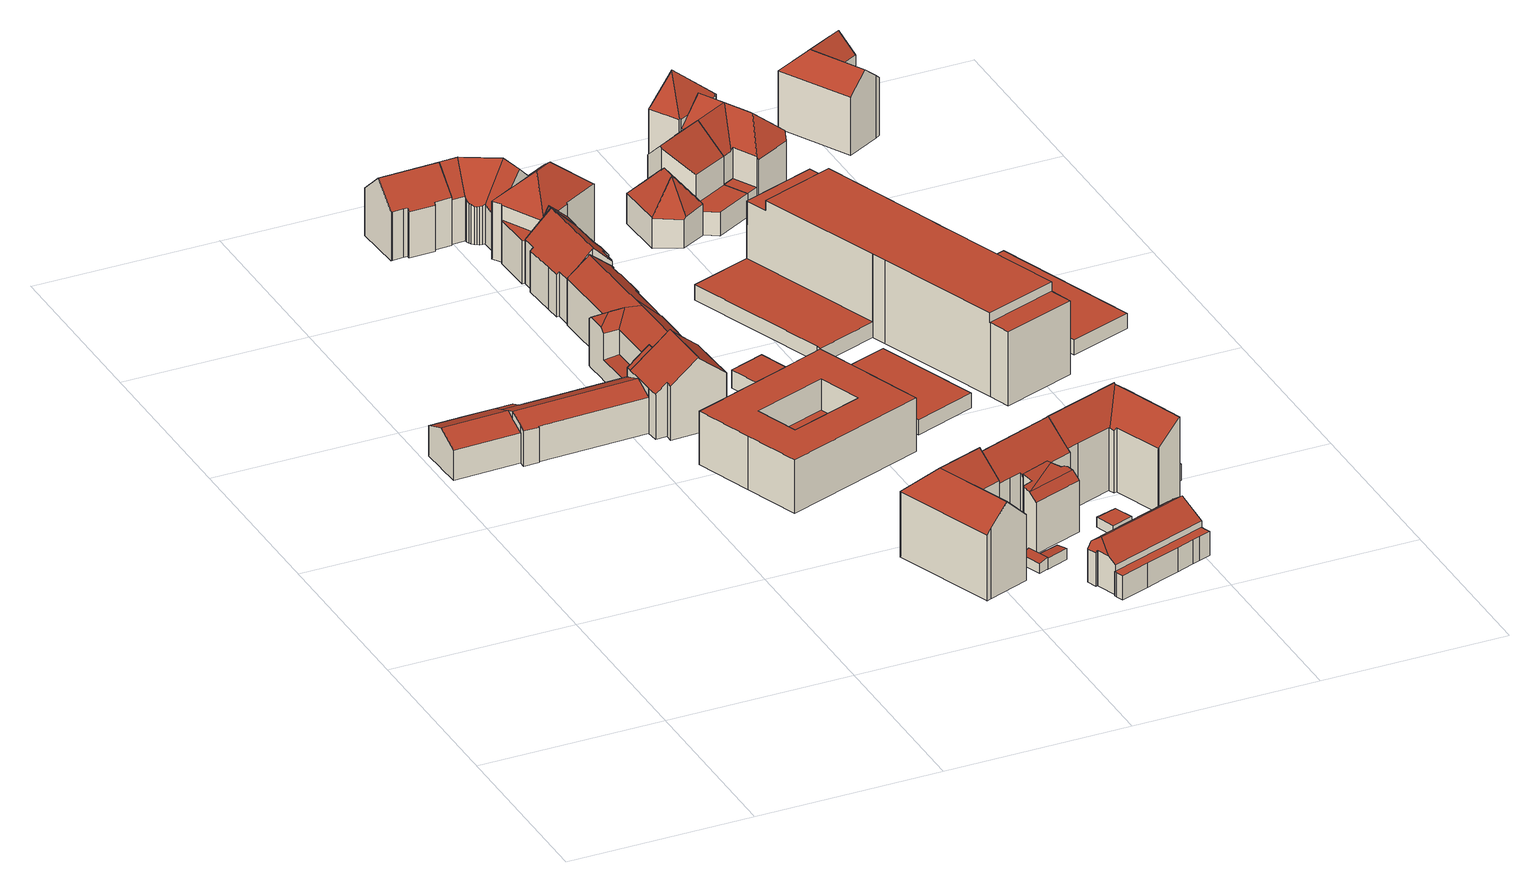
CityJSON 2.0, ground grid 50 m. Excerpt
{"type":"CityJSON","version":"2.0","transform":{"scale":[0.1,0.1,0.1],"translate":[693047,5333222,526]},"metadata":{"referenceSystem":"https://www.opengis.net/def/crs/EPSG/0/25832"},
"CityObjects":{
"building1":{"type":"Building","attributes":{"name":"Berufsfachschule und Fachakademie","Gemeindeschluessel":"09162000","HoeheDach":"549.950","HoeheGrund":"529.010","Methode":"2000","NiedrigsteTraufeDesGebaeudes":"533.359","Geometrietyp2DReferenz":"3000","function":"31001_9998","roofType":"3100","measuredHeight":20.94,"storeysAboveGround":4},"geometry":[{"type":"MultiSurface","lod":"2","boundaries":[[[0,1,2,3,4,5,6,7,8]],[[5,4,9,10,11,12,13,5,6]],[[14,15,16,17]],[[12,11,18,19,20,21,13]],[[11,10,22,23]],[[24,25,26,27]],[[28,29,30,31]],[[32,33,34,35]],[[36,37,38,39,40,41,42,26,25,43,44,45,46,47,48]],[[42,49,50,51,52,27,26]],[[53,23,22,54,55]],[[56,57,58,59]],[[53,60,61,62,63,64,65,40,39,38,37,36,66,23]],[[67,68,69,70,71,72,73,74]],[[17,16,75,76]],[[77,75,78,21,79]],[[19,18,48,47,46,80,58,57,81]],[[46,45,82,83,84,80]],[[85,50,49,86]],[[87,44,43,88]],[[30,74,73,72,89,90,91,31]],[[92,93,94]],[[95,20,96,97]],[[34,98,99,29,28,35]],[[88,43,25,24]],[[33,100,101,102,103,99,98,34]],[[21,78,5,13]],[[104,100,33,32]],[[92,105,19,81,106,107,93]],[[108,109,70,69]],[[51,50,85,110]],[[23,66,36,48,18,11]],[[111,102,101,8,7,6,112,113]],[[55,54,114,115]],[[116,8,101,100,104]],[[5,78,75,16,15,112,6]],[[59,58,80,84]],[[113,112,15,14,117,118,119]],[[49,42,41,86]],[[79,95,97,77]],[[29,99,103,120]],[[121,115,114,122,3,2,123]],[[106,124,125,107]],[[123,2,1,126]],[[79,21,20,95]],[[29,120,67,74,30]],[[127,110,85,86,41,40,65]],[[114,54,22,10,9,122]],[[106,81,57,56,128,124]],[[82,45,44,87]],[[20,19,105,92,94,96]],[[75,77,97,96,94,93,107,125,129,130,131,76]],[[132,0,8,116]],[[118,133,134,109,108,119]],[[71,70,109,134,135,136,89,72]],[[110,127,65,64,63,62,61,60,53,55,115,121,123,126,132,116,104,32,35,28,31,91,90,89,136,135,134,133,118,117,14,17,76,131,130,129,125,124,128,56,59,84,83,82,87,88,24,27,52,51]],[[102,111,113,119,108,69,68,67,103]],[[9,4,3,122]],[[69,70,69,68]],[[120,103,67]],[[126,1,0,132]]],"semantics":{"surfaces":[{"type":"RoofSurface"},{"type":"WallSurface"},{"type":"GroundSurface"}],"values":[0,1,1,0,1,1,1,1,0,1,1,1,1,0,1,1,0,1,0,1,1,0,1,1,1,0,1,1,0,0,1,0,1,1,1,0,1,1,1,0,1,1,1,1,1,0,1,0,1,1,0,1,1,1,1,2,0,1,1,1,1]}}]},
"building2":{"type":"Building","attributes":{"Gemeindeschluessel":"09162000","HoeheDach":"553.971","HoeheGrund":"529.270","Methode":"2000","NiedrigsteTraufeDesGebaeudes":"547.501","Geometrietyp2DReferenz":"3000","function":"31001_9998","roofType":"3100","measuredHeight":24.7,"storeysAboveGround":5},"geometry":[{"type":"MultiSurface","lod":"2","boundaries":[[[137,138,139,140]],[[141,142,143,144]],[[141,144,140,145,146,147]],[[148,138,137,149,150]],[[142,151,152,143]],[[153,147,146,154]],[[152,151,153,154,155,139,138,148]],[[140,139,155,145]],[[154,146,145,155]],[[143,152,148,150]],[[144,143,150,149]],[[153,151,142,141,147]],[[144,149,137,140]]],"semantics":{"surfaces":[{"type":"WallSurface"},{"type":"RoofSurface"},{"type":"GroundSurface"}],"values":[0,1,1,0,0,0,2,0,0,0,1,0,1]}}]},
"building3":{"type":"Building","attributes":{"Gemeindeschluessel":"09162000","HoeheDach":"548.450","HoeheGrund":"528.850","Methode":"2000","NiedrigsteTraufeDesGebaeudes":"533.080","Geometrietyp2DReferenz":"3000","function":"31001_1000","roofType":"3100","measuredHeight":19.6,"storeysAboveGround":4},"geometry":[{"type":"MultiSurface","lod":"2","boundaries":[[[156,157,158,159]],[[160,161,162,163]],[[164,165,166,167]],[[168,169,170,171]],[[172,173,174,175,166,165,162,161]],[[176,177,178,172,161,160]],[[179,171,170,180,175]],[[181,182,183,184,185,186,187,156,159,177,176,160,163,164,167,168,171,179,188]],[[189,182,181,188,174,173]],[[163,162,165,164]],[[182,189,190,183]],[[191,180,170,169]],[[179,175,174,188]],[[192,193,194,187,186,185]],[[158,157,194,193,192,195,190,189,173,172,178]],[[195,184,183,190]],[[159,158,178,177]],[[167,166,191,169,168]],[[191,166,175,180]],[[187,194,157,156]],[[184,195,192,185]]],"semantics":{"surfaces":[{"type":"WallSurface"},{"type":"RoofSurface"},{"type":"GroundSurface"}],"values":[0,0,0,0,1,0,0,2,0,0,0,1,0,0,1,0,0,0,0,0,0]}}]},
"building4":{"type":"Building","attributes":{"Gemeindeschluessel":"09162000","HoeheDach":"543.220","HoeheGrund":"528.323","Methode":"2000","NiedrigsteTraufeDesGebaeudes":"533.280","Geometrietyp2DReferenz":"3000","function":"31001_2000","roofType":"1000","measuredHeight":14.9,"storeysAboveGround":4},"geometry":[{"type":"MultiSurface","lod":"2","boundaries":[[[196,197,198,199]],[[200,201,202,203,204,205,206]],[[207,208,209,210]],[[211,212,213,198,197,214,215,216,203,202,209,208],[217,218,219,220]],[[221,222,223,207,210,201,200,206,224,225,226,227,196,199]],[[223,211,208,207]],[[224,228,229,225]],[[227,214,197,196]],[[204,230,231,229,228,205]],[[206,205,228,224]],[[214,227,226,225,229,231,215]],[[232,220,219,233]],[[233,219,218,234]],[[235,217,220,232]],[[234,218,217,235]],[[203,216,215,231,230,204]],[[222,221,199,198,213,212]],[[210,209,202,201]],[[233,234,235,232]],[[222,212,211,223]]],"semantics":{"surfaces":[{"type":"WallSurface"},{"type":"RoofSurface"},{"type":"GroundSurface"}],"values":[0,0,0,1,2,0,0,0,1,0,0,0,0,0,0,0,0,0,1,0]}}]},
"building5":{"type":"Building","attributes":{"Gemeindeschluessel":"09162000","HoeheDach":"532.641","HoeheGrund":"529.432","Methode":"1000","NiedrigsteTraufeDesGebaeudes":"532.057","Geometrietyp2DReferenz":"3000","function":"31001_2000","roofType":"2100","measuredHeight":3.21},"geometry":[{"type":"MultiSurface","lod":"2","boundaries":[[[236,237,238,239]],[[239,238,240,241]],[[241,240,242,243]],[[237,242,240,238]],[[241,243,236,239]],[[242,237,236,243]]],"semantics":{"surfaces":[{"type":"WallSurface"},{"type":"RoofSurface"},{"type":"GroundSurface"}],"values":[0,0,0,1,2,0]}}]},
"building6":{"type":"Building","attributes":{"Gemeindeschluessel":"09162000","HoeheDach":"548.419","HoeheGrund":"529.220","Methode":"2000","NiedrigsteTraufeDesGebaeudes":"539.854","Geometrietyp2DReferenz":"3000","function":"31001_1000","roofType":"3100","measuredHeight":19.2,"storeysAboveGround":4},"geometry":[{"type":"MultiSurface","lod":"2","boundaries":[[[244,245,246,247,248,249,250,251]],[[252,253,254,255]],[[256,257,258,259,260,261]],[[262,263,264,265,266,267]],[[268,269,270,271]],[[272,273,258,257]],[[274,275,276,277,278,279]],[[255,254,280,281]],[[282,283,253,252]],[[271,270,283,282]],[[281,280,284,285]],[[259,258,273,286,278,277,276,263,262,267,246,245]],[[264,263,276,275]],[[279,278,286,287]],[[247,246,267,266]],[[284,288,251,250,289,285]],[[261,260,269,268]],[[274,279,287,272,257,256,261,268,271,282,252,255,281,285,289,250,249,248,247,266,265,264,275]],[[254,253,283,270,269,260,259,245,244,251,288,284,280]],[[287,286,273,272]]],"semantics":{"surfaces":[{"type":"WallSurface"},{"type":"RoofSurface"},{"type":"GroundSurface"}],"values":[0,0,0,0,0,0,0,0,0,0,0,1,0,0,0,0,0,2,1,0]}}]},
"building7":{"type":"Building","attributes":{"Gemeindeschluessel":"09162000","HoeheDach":"532.405","HoeheGrund":"529.295","Methode":"1000","NiedrigsteTraufeDesGebaeudes":"531.941","Geometrietyp2DReferenz":"3000","function":"31001_2000","roofType":"1000","measuredHeight":3.11},"geometry":[{"type":"MultiSurface","lod":"2","boundaries":[[[290,291,292,293]],[[294,295,296,297]],[[293,292,294,297]],[[295,294,292,291]],[[290,296,295,291]],[[293,297,296,290]]],"semantics":{"surfaces":[{"type":"GroundSurface"},{"type":"RoofSurface"},{"type":"WallSurface"}],"values":[0,1,2,2,2,2]}}]},
"building8":{"type":"Building","attributes":{"Gemeindeschluessel":"09162000","HoeheDach":"548.650","HoeheGrund":"529.190","Methode":"1000","NiedrigsteTraufeDesGebaeudes":"539.040","Geometrietyp2DReferenz":"3000","function":"31001_1000","roofType":"3100","measuredHeight":19.46,"storeysAboveGround":4},"geometry":[{"type":"MultiSurface","lod":"2","boundaries":[[[298,299,300,301]],[[301,300,302,303]],[[304,305,306,307]],[[308,309,310,311]],[[307,306,312,313]],[[314,315,316,317,318,302,300,319,304,307,320,321]],[[322,323,324,311,310,325,326,327]],[[320,307,313,328]],[[329,314,321,330]],[[328,313,312,331,332,333]],[[330,321,320,334]],[[335,336,309,308]],[[337,305,336,335]],[[338,316,315,339]],[[340,317,316,338]],[[322,327,299,298]],[[327,326,325,304,319,300,299]],[[339,315,314,329]],[[334,320,328,333]],[[303,302,318,341]],[[311,324,323,322,298,301,303,341,340,338,339,329,330,334,333,332,331,342,337,335,308]],[[341,318,317,340]],[[331,312,306,342]],[[325,310,309,336,305,304]],[[342,306,305,337]]],"semantics":{"surfaces":[{"type":"WallSurface"},{"type":"RoofSurface"},{"type":"GroundSurface"}],"values":[0,0,1,0,1,1,0,1,0,0,0,0,0,0,0,0,1,0,0,0,2,0,0,1,0]}}]},
"building9":{"type":"Building","attributes":{"Gemeindeschluessel":"09162000","HoeheDach":"552.870","HoeheGrund":"529.220","Methode":"2000","NiedrigsteTraufeDesGebaeudes":"545.966","Geometrietyp2DReferenz":"3000","function":"31001_1000","roofType":"3100","measuredHeight":23.65,"storeysAboveGround":5},"geometry":[{"type":"MultiSurface","lod":"2","boundaries":[[[343,344,345,346,347,348]],[[349,350,351,352,353,354]],[[355,356,357,358,359,360,361,362]],[[351,350,363,364]],[[348,347,365,366]],[[354,353,367,368,369,370]],[[360,359,370,369,371,372,373,361]],[[373,372,371,374,375,376]],[[374,371,369,368]],[[364,363,345,344]],[[358,365,347,346,345,363,350,349,354,370,359]],[[364,344,343,348,366,357,356,355,362,376,375,374,368,367,353,352,351]],[[362,361,373,376]],[[366,365,358,357]]],"semantics":{"surfaces":[{"type":"WallSurface"},{"type":"RoofSurface"},{"type":"GroundSurface"}],"values":[0,0,0,0,0,0,1,0,0,0,1,2,0,0]}}]},
"building10":{"type":"Building","attributes":{"Gemeindeschluessel":"09162000","HoeheDach":"546.997","HoeheGrund":"529.250","Methode":"2000","NiedrigsteTraufeDesGebaeudes":"543.588","Geometrietyp2DReferenz":"3000","function":"31001_1000","roofType":"2100","measuredHeight":17.75,"storeysAboveGround":4},"geometry":[{"type":"MultiSurface","lod":"2","boundaries":[[[377,378,379,380]],[[381,382,383,384,385,386,387]],[[380,379,388,389]],[[382,378,377,390,364,383]],[[391,387,386,392]],[[393,394,395,396]],[[397,385,384,344]],[[398,399,400,393,396,381,387,391]],[[400,399,398,391,392,397,344,364,390,377,380,389,401,402]],[[395,394,402,401,389,388]],[[402,394,393,400]],[[392,386,385,397]],[[396,395,388,379,378,382,381]],[[344,384,383,364]]],"semantics":{"surfaces":[{"type":"WallSurface"},{"type":"RoofSurface"},{"type":"GroundSurface"}],"values":[0,1,0,0,0,1,0,0,2,0,0,0,1,0]}}]},
"building11":{"type":"Building","attributes":{"Gemeindeschluessel":"09162000","HoeheDach":"552.450","HoeheGrund":"529.260","Methode":"2000","NiedrigsteTraufeDesGebaeudes":"541.249","Geometrietyp2DReferenz":"3000","function":"31001_1000","roofType":"3200","measuredHeight":23.19,"storeysAboveGround":5},"geometry":[{"type":"MultiSurface","lod":"2","boundaries":[[[403,404,405]],[[406,407,408,409,410,411,412,413,414,415,416,417,418,419,420,421,422,423,424,425,426,427,428]],[[424,429,430,425]],[[431,432,433,421,420,419]],[[434,435,405,436,437]],[[438,403,405,435,439]],[[421,433,440,422]],[[441,434,437,442,443]],[[425,430,444,426]],[[418,445,431,419]],[[445,442,437,446,432,431]],[[447,448,449,444,430,450]],[[417,443,442,445,418]],[[413,412,411,410,409,438,439,451,434,441,452,453,414]],[[422,440,454,423]],[[446,450,430,429,454,440,433,432]],[[426,444,449,427]],[[404,403,438,409,408,407,455]],[[407,406,428,448,447,455]],[[416,456,443,417]],[[427,449,448,428]],[[423,454,429,424]],[[414,453,457,415]],[[436,405,404,455,447,450,446,437]],[[453,452,441,443,456,457]],[[451,439,435,434]],[[415,457,456,416]]],"semantics":{"surfaces":[{"type":"WallSurface"},{"type":"GroundSurface"},{"type":"RoofSurface"}],"values":[0,1,0,0,0,2,0,0,0,0,2,2,0,0,0,2,0,0,0,0,0,0,0,2,2,2,0]}}]},
"building12":{"type":"Building","attributes":{"Gemeindeschluessel":"09162000","HoeheDach":"542.160","HoeheGrund":"529.532","Methode":"2000","NiedrigsteTraufeDesGebaeudes":"536.233","Geometrietyp2DReferenz":"3000","function":"31001_1000","roofType":"3200","measuredHeight":12.63,"storeysAboveGround":4},"geometry":[{"type":"MultiSurface","lod":"2","boundaries":[[[458,459,460,461]],[[462,463,464,465,466]],[[467,468,469,466,465,470,471]],[[472,473,474,475,476]],[[477,478,479,480]],[[465,464,481,482,483,484,470]],[[485,463,462,460]],[[486,484,483,487]],[[480,479,459,458]],[[488,467,471,489]],[[490,461,460,462,466,469]],[[491,468,467,488]],[[487,483,482,492]],[[486,489,471,470,484]],[[493,494,495,496]],[[497,498,472,476]],[[490,491,488,489,486,487,492,499,500,501,493,496,497,476,475,474,477,480,458,461]],[[501,502,494,493]],[[500,499,481,464,463,485]],[[500,485,502,501]],[[496,495,498,497]],[[472,498,495,494,502,485,460,459,479,478,473]],[[474,473,478,477]],[[490,469,468,491]],[[492,482,481,499]]],"semantics":{"surfaces":[{"type":"WallSurface"},{"type":"RoofSurface"},{"type":"GroundSurface"}],"values":[0,1,1,0,0,1,0,0,0,0,0,0,0,0,0,0,2,0,0,0,0,1,0,0,0]}}]},
"building13":{"type":"Building","attributes":{"Gemeindeschluessel":"09162000","HoeheDach":"532.112","HoeheGrund":"529.326","Methode":"1000","NiedrigsteTraufeDesGebaeudes":"532.112","Geometrietyp2DReferenz":"3000","function":"31001_2000","roofType":"1000","measuredHeight":2.79},"geometry":[{"type":"MultiSurface","lod":"2","boundaries":[[[503,504,505,506]],[[506,505,507,508]],[[509,504,503,510]],[[508,510,503,506]],[[509,507,505,504]],[[510,508,507,509]]],"semantics":{"surfaces":[{"type":"WallSurface"},{"type":"GroundSurface"},{"type":"RoofSurface"}],"values":[0,0,0,1,2,0]}}]},
"building14":{"type":"Building","attributes":{"Gemeindeschluessel":"09162000","HoeheDach":"533.430","HoeheGrund":"529.334","Methode":"2000","NiedrigsteTraufeDesGebaeudes":"533.430","Geometrietyp2DReferenz":"3000","function":"31001_2000","roofType":"1000","measuredHeight":4.1,"storeysAboveGround":1},"geometry":[{"type":"MultiSurface","lod":"2","boundaries":[[[511,512,513,514]],[[514,513,515,516]],[[516,517,511,514]],[[513,512,518,515]],[[516,515,518,517]],[[517,518,512,511]]],"semantics":{"surfaces":[{"type":"WallSurface"},{"type":"GroundSurface"},{"type":"RoofSurface"}],"values":[0,0,1,2,0,0]}}]},
"building15":{"type":"Building","attributes":{"Gemeindeschluessel":"09162000","HoeheDach":"553.040","HoeheGrund":"529.110","Methode":"1000","NiedrigsteTraufeDesGebaeudes":"546.158","Geometrietyp2DReferenz":"3000","function":"31001_1000","roofType":"3100","measuredHeight":23.93,"storeysAboveGround":5},"geometry":[{"type":"MultiSurface","lod":"2","boundaries":[[[519,520,521,522]],[[523,524,522,521]],[[525,526,527,528]],[[529,530,531,532]],[[528,527,533,534]],[[535,536,526,525]],[[537,538,539,540]],[[541,542,538,537]],[[543,544,545,546,547]],[[542,541,543,547]],[[530,529,548,549]],[[550,551,545,544]],[[552,549,548,534,533]],[[524,523,551,550]],[[553,545,551,523,521,520]],[[548,529,532,519,522,524,550,544,543,541,537,540,535,525,528,534]],[[519,532,531,553,520]],[[553,531,530,549,552,546,545]],[[540,539,536,535]],[[542,547,546,552,533,527,526,536,539,538]]],"semantics":{"surfaces":[{"type":"WallSurface"},{"type":"RoofSurface"},{"type":"GroundSurface"}],"values":[0,0,0,0,0,0,0,0,0,0,0,0,0,0,1,2,0,1,0,1]}}]},
"building16":{"type":"Building","attributes":{"Gemeindeschluessel":"09162000","HoeheDach":"531.710","HoeheGrund":"528.930","Methode":"1000","NiedrigsteTraufeDesGebaeudes":"531.529","Geometrietyp2DReferenz":"3000","function":"31001_2000","roofType":"3100","measuredHeight":2.78},"geometry":[{"type":"MultiSurface","lod":"2","boundaries":[[[554,555,556,557,558,559]],[[560,561,562,563,564,565]],[[563,554,559,564]],[[556,555,562,561]],[[561,560,565,558,557,556]],[[565,564,559,558]],[[562,555,554,563]]],"semantics":{"surfaces":[{"type":"WallSurface"},{"type":"RoofSurface"},{"type":"GroundSurface"}],"values":[0,0,1,0,2,0,1]}}]},
"building17":{"type":"Building","attributes":{"Gemeindeschluessel":"09162000","HoeheDach":"545.230","HoeheGrund":"529.243","Methode":"2000","NiedrigsteTraufeDesGebaeudes":"536.954","Geometrietyp2DReferenz":"3000","function":"31001_1000","roofType":"3100","measuredHeight":15.99,"storeysAboveGround":4},"geometry":[{"type":"MultiSurface","lod":"2","boundaries":[[[566,567,568,569,570]],[[571,572,573,574,575]],[[576,577,578,579,580]],[[576,581,569,568,577]],[[575,574,582,581]],[[572,571,580,579]],[[583,577,568]],[[583,584,578,577]],[[568,567,584,583]],[[573,572,579,578,584,567,566]],[[573,566,570,582,574]],[[581,582,570,569]],[[571,575,581,576,580]]],"semantics":{"surfaces":[{"type":"WallSurface"},{"type":"RoofSurface"},{"type":"GroundSurface"}],"values":[0,0,0,1,1,0,1,0,0,2,0,1,1]}}]},
"building18":{"type":"Building","attributes":{"Gemeindeschluessel":"09162000","HoeheDach":"552.440","HoeheGrund":"529.260","Methode":"2000","NiedrigsteTraufeDesGebaeudes":"533.570","Geometrietyp2DReferenz":"3000","function":"31001_2000","roofType":"1000","measuredHeight":23.18,"storeysAboveGround":8},"geometry":[{"type":"MultiSurface","lod":"2","boundaries":[[[585,586,587,588,589]],[[590,591,592,593]],[[594,595,596,597,598]],[[599,587,586,600]],[[601,602,603,604]],[[605,596,606,592,591,607,608,609,610]],[[611,612,609,589,588]],[[613,614,600,586,585,601,604,615,616,617]],[[618,610,609,612]],[[619,618,612,611,599,600,614,613,617,620,621,590,593,622,595,594,623,624]],[[590,621,625,626,591]],[[620,627,625,621]],[[611,588,587,599]],[[617,616,627,620]],[[593,592,606,622]],[[594,598,628,623]],[[597,596,605,629]],[[619,624,630,629,605,610,618]],[[585,589,609,608,602,601]],[[630,628,598,597,629]],[[626,615,604,603,607,591]],[[622,606,596,595]],[[623,628,630,624]],[[602,608,607,603]],[[626,625,627,616,615]]],"semantics":{"surfaces":[{"type":"RoofSurface"},{"type":"WallSurface"},{"type":"GroundSurface"}],"values":[0,1,1,1,0,0,1,1,1,2,1,1,1,1,1,1,1,1,1,0,1,1,1,1,0]}}]},
"building19":{"type":"Building","attributes":{"Gemeindeschluessel":"09162000","HoeheDach":"534.500","HoeheGrund":"529.170","Methode":"1000","NiedrigsteTraufeDesGebaeudes":"533.840","Geometrietyp2DReferenz":"3000","function":"31001_2000","roofType":"1000","measuredHeight":5.33},"geometry":[{"type":"MultiSurface","lod":"2","boundaries":[[[631,632,633,634]],[[635,636,633,632]],[[637,636,635,638]],[[638,635,632,631]],[[634,633,636,637]],[[631,634,637,638]]],"semantics":{"surfaces":[{"type":"WallSurface"},{"type":"RoofSurface"},{"type":"GroundSurface"}],"values":[0,1,0,0,0,2]}}]},
"building20":{"type":"Building","attributes":{"Gemeindeschluessel":"09162000","HoeheDach":"550.970","HoeheGrund":"529.240","Methode":"2000","NiedrigsteTraufeDesGebaeudes":"543.665","Geometrietyp2DReferenz":"3000","function":"31001_1000","roofType":"3100","measuredHeight":21.73},"geometry":[{"type":"MultiSurface","lod":"2","boundaries":[[[639,640,641,642,643,644]],[[644,643,645,646]],[[640,639,647,566]],[[648,646,645,584,649,650]],[[647,639,644,646,648]],[[584,645,643,642]],[[566,647,648,650]],[[566,650,649,584,642,641,640]]],"semantics":{"surfaces":[{"type":"WallSurface"},{"type":"RoofSurface"},{"type":"GroundSurface"}],"values":[0,1,0,0,1,0,0,2]}}]},
"building21":{"type":"Building","attributes":{"Gemeindeschluessel":"09162000","HoeheDach":"535.760","HoeheGrund":"529.290","Methode":"1000","NiedrigsteTraufeDesGebaeudes":"535.760","Geometrietyp2DReferenz":"3000","function":"31001_1000","roofType":"1000","measuredHeight":6.47},"geometry":[{"type":"MultiSurface","lod":"2","boundaries":[[[651,652,653,654,655]],[[656,657,658,659,660]],[[651,660,659,652]],[[655,656,660,651]],[[653,658,657,654]],[[652,659,658,653]],[[654,657,656,655]]],"semantics":{"surfaces":[{"type":"GroundSurface"},{"type":"RoofSurface"},{"type":"WallSurface"}],"values":[0,1,2,2,2,2,2]}}]},
"building22":{"type":"Building","attributes":{"Gemeindeschluessel":"09162000","HoeheDach":"535.805","HoeheGrund":"529.330","Methode":"1000","NiedrigsteTraufeDesGebaeudes":"535.805","Geometrietyp2DReferenz":"3000","function":"31001_1000","roofType":"1000","measuredHeight":6.47},"geometry":[{"type":"MultiSurface","lod":"2","boundaries":[[[661,662,657,654]],[[653,663,661,654]],[[654,657,658,653]],[[653,658,664,663]],[[663,664,662,661]],[[657,662,664,658]]],"semantics":{"surfaces":[{"type":"WallSurface"},{"type":"GroundSurface"},{"type":"RoofSurface"}],"values":[0,1,0,0,0,2]}}]},
"building23":{"type":"Building","attributes":{"Gemeindeschluessel":"09162000","HoeheDach":"554.590","HoeheGrund":"529.200","Methode":"2000","NiedrigsteTraufeDesGebaeudes":"543.691","Geometrietyp2DReferenz":"3000","function":"31001_1000","roofType":"3200","measuredHeight":25.39},"geometry":[{"type":"MultiSurface","lod":"2","boundaries":[[[665,666,667,668,669,670,671,672,673,674,675,676,677]],[[678,679,680,681,682,683]],[[681,680,684,685,686]],[[687,688,685,689,690,665,677,691,692,693]],[[694,695,696,697,698,680,699]],[[700,701,702,687,693,703]],[[704,640,639,678,683,642]],[[680,698,697,705,670,669,668,667,666,690,684]],[[706,707,708,671,670,705]],[[709,710,711,712,713,714]],[[715,716,681,686,688,687,702]],[[639,717,699,680,679,678]],[[718,719,720,721,696,695,694,722]],[[723,724,725,726,712,711]],[[692,710,709,727]],[[685,688,686]],[[676,728,725,724,691,677]],[[729,730,703,693,692,727,731]],[[731,727,709,714,732,733]],[[721,734,735,706,705,697,696]],[[683,682,681,716,736,642]],[[737,734,721,720]],[[737,738,707,706,735,734]],[[739,740,700,703,730,729,731,733]],[[708,707,738,737,720,719,718,722,741,742,640,704,642,736,716,715,702,701,700,740,739,733,732,714,713,712,726,725,728,676,675,674,673,672,671]],[[666,665,690]],[[640,742,741,722,694,699,717,639]],[[684,690,689,685]],[[691,724,723,711,710,692]]],"semantics":{"surfaces":[{"type":"WallSurface"},{"type":"RoofSurface"},{"type":"GroundSurface"}],"values":[0,1,1,1,1,0,0,1,0,0,0,1,0,0,1,0,0,1,0,1,0,0,0,0,2,0,0,0,1]}}]},
"building24":{"type":"Building","attributes":{"Gemeindeschluessel":"09162000","HoeheDach":"532.071","HoeheGrund":"526.972","Methode":"2000","NiedrigsteTraufeDesGebaeudes":"530.301","Geometrietyp2DReferenz":"3000","function":"31001_2000","roofType":"3100","measuredHeight":5.1,"storeysAboveGround":1},"geometry":[{"type":"MultiSurface","lod":"2","boundaries":[[[743,744,745,746]],[[747,748,749,750]],[[751,743,746,752,747,750]],[[752,753,748,747]],[[751,754,744,743]],[[754,749,748,744]],[[744,748,753,745]],[[746,745,753,752]],[[750,749,754,751]]],"semantics":{"surfaces":[{"type":"WallSurface"},{"type":"GroundSurface"},{"type":"RoofSurface"}],"values":[0,0,1,0,0,2,2,0,0]}}]},
"building25":{"type":"Building","attributes":{"Gemeindeschluessel":"09162000","HoeheDach":"533.600","HoeheGrund":"529.370","Methode":"2000","NiedrigsteTraufeDesGebaeudes":"533.600","Geometrietyp2DReferenz":"3000","function":"31001_2000","roofType":"1000","measuredHeight":4.23,"storeysAboveGround":1},"geometry":[{"type":"MultiSurface","lod":"2","boundaries":[[[755,756,757,758]],[[759,760,761,762]],[[763,764,765,766]],[[767,768,769,770]],[[770,769,760,759]],[[766,765,771,772]],[[773,774,768,767]],[[772,771,775,776]],[[777,778,756,755]],[[776,775,774,773]],[[755,758,763,766,772,776,773,767,770,759,762,777]],[[761,760,769,768,774,775,771,765,764,757,756,778]],[[758,757,764,763]],[[762,761,778,777]]],"semantics":{"surfaces":[{"type":"WallSurface"},{"type":"GroundSurface"},{"type":"RoofSurface"}],"values":[0,0,0,0,0,0,0,0,0,0,1,2,0,0]}}]},
"building26":{"type":"Building","attributes":{"Gemeindeschluessel":"09162000","HoeheDach":"550.170","HoeheGrund":"529.234","Methode":"2000","NiedrigsteTraufeDesGebaeudes":"545.260","Geometrietyp2DReferenz":"3000","function":"31001_9998","roofType":"3100","measuredHeight":20.94,"storeysAboveGround":6},"geometry":[{"type":"MultiSurface","lod":"2","boundaries":[[[779,780,781,782]],[[783,784,785,786,787]],[[788,789,783,787]],[[780,779,789,788]],[[790,791,792,793]],[[785,784,791,790]],[[794,786,785,790]],[[792,791,784,783,789,779,782]],[[792,782,781,795,793]],[[794,788,787,786]],[[795,781,780,788,794]],[[795,794,790,793]]],"semantics":{"surfaces":[{"type":"WallSurface"},{"type":"RoofSurface"},{"type":"GroundSurface"}],"values":[0,0,0,0,0,0,1,2,0,1,1,1]}}]}
},
"vertices":[
[531,1178,155],[562,1179,180],[562,1158,180],[637,1161,240],[632,1311,240],[585,1309,202],[525,1307,154],[527,1267,154],[529,1211,154],[632,1311,238],[646,1311,226],[646,1311,210],[632,1311,198],[585,1309,160],[538,1323,30],[538,1323,164],[538,1325,164],[538,1325,30],[640,1487,210],[614,1526,190],[579,1485,160],[584,1327,160],[699,1313,183],[699,1313,166],[685,1753,30],[685,1753,166],[686,1720,166],[686,1720,30],[191,1215,30],[191,1215,114],[11,1209,114],[11,1209,30],[232,1199,30],[232,1199,128],[191,1198,128],[191,1198,30],[693,1494,166],[692,1529,166],[691,1564,166],[691,1569,166],[689,1624,166],[697,1624,160],[694,1720,159],[691,1753,161],[691,1760,161],[639,1758,203],[631,1758,210],[637,1568,210],[639,1527,210],[694,1720,81],[737,1722,74],[737,1722,30],[694,1720,30],[699,1313,30],[707,1313,177],[707,1313,30],[570,1756,30],[570,1756,160],[571,1756,161],[571,1756,30],[694,1489,30],[693,1494,30],[692,1529,30],[691,1564,30],[691,1569,30],[689,1624,30],[694,1489,166],[189,1280,142],[188,1287,139],[187,1313,128],[186,1346,114],[105,1343,114],[7,1340,114],[9,1275,142],[9,1274,142],[544,1325,169],[544,1325,30],[544,1325,87],[584,1327,202],[584,1327,91],[627,1758,207],[576,1565,160],[639,1758,30],[631,1758,30],[627,1758,30],[740,1626,74],[697,1624,81],[691,1760,30],[691,1753,30],[7,1340,30],[9,1275,30],[9,1274,30],[571,1525,190],[536,1549,171],[538,1498,171],[579,1485,91],[538,1483,160],[538,1483,87],[191,1215,135],[191,1215,136],[232,1202,129],[529,1211,129],[527,1267,153],[189,1255,153],[232,1202,30],[577,1525,190],[576,1564,161],[536,1562,161],[233,1315,128],[232,1347,114],[740,1626,30],[525,1307,135],[525,1323,154],[525,1323,129],[712,1163,177],[712,1163,30],[529,1211,30],[525,1323,30],[233,1313,30],[233,1313,129],[189,1255,131],[637,1161,30],[637,1161,237],[562,1158,30],[576,1564,30],[536,1562,30],[562,1179,30],[697,1624,30],[576,1565,30],[536,1549,30],[538,1498,30],[538,1483,30],[531,1178,30],[233,1315,30],[232,1347,30],[186,1346,30],[105,1343,30],
[1013,491,215],[1013,491,33],[823,423,33],[823,423,215],[986,170,280],[1048,193,216],[996,342,215],[909,383,280],[922,148,215],[922,146,215],[934,151,227],[1058,365,33],[1036,428,280],[1058,365,215],[1048,193,33],[996,342,33],[934,151,33],[922,146,33],[922,148,33],
[351,2213,29],[351,2213,164],[323,2211,164],[323,2211,29],[312,2346,29],[312,2346,162],[351,2347,162],[351,2347,29],[363,2347,29],[363,2347,162],[372,2348,162],[372,2348,29],[371,2368,29],[371,2368,71],[414,2370,71],[414,2370,29],[315,2277,225],[479,2283,225],[476,2351,162],[415,2349,162],[315,2277,29],[318,2211,29],[318,2211,164],[415,2349,29],[415,2349,71],[479,2283,29],[481,2215,29],[434,2213,29],[433,2207,29],[363,2205,29],[363,2211,29],[363,2213,29],[476,2351,29],[481,2215,162],[434,2213,162],[372,2348,71],[363,2205,157],[363,2211,162],[363,2213,164],[433,2207,156],
[1024,1020,23],[1024,1020,172],[1077,871,172],[1077,871,23],[872,1143,23],[872,1142,23],[872,1142,172],[872,1143,172],[872,1143,73],[805,1331,73],[805,1331,23],[580,1037,23],[580,1037,172],[657,1064,172],[657,1064,23],[635,881,172],[688,731,172],[783,765,172],[967,1177,172],[967,1178,172],[875,1144,172],[909,1049,172],[951,930,172],[750,858,172],[708,977,172],[783,765,23],[688,731,23],[635,881,23],[901,1365,23],[959,1200,23],[967,1178,23],[967,1177,23],[901,1365,73],[959,1200,73],[875,1144,73],[967,1178,73],[708,977,85],[750,858,85],[951,930,85],[909,1049,85],
[1117,218,34],[1117,218,66],[1090,208,61],[1090,208,34],[1068,268,61],[1068,268,34],[1095,279,66],[1095,279,34],
[593,1973,188],[630,1974,224],[696,1976,158],[696,1976,32],[630,1974,32],[593,1973,32],[561,1973,32],[561,1973,155],[562,1799,32],[562,1799,148],[560,1839,148],[560,1839,32],[641,1758,32],[691,1760,32],[691,1760,174],[641,1758,224],[639,1758,223],[639,1758,32],[712,1889,147],[720,1890,139],[720,1890,32],[712,1889,32],[701,1889,32],[701,1889,158],[627,1758,32],[627,1758,211],[571,1756,155],[571,1756,32],[689,1794,32],[689,1794,174],[714,1846,32],[722,1846,32],[722,1846,139],[714,1846,147],[703,1846,157],[703,1846,32],[555,1931,147],[555,1931,32],[569,1799,32],[569,1799,155],[562,1931,155],[562,1931,32],[706,1794,157],[706,1794,32],[561,1972,155],[561,1972,32],
[1178,241,33],[1117,218,33],[1104,252,33],[1167,272,33],[1104,252,59],[1117,218,64],[1178,241,64],[1167,272,59],
[556,2122,32],[556,2122,130],[554,2183,142],[554,2183,32],[547,2183,139],[547,2183,32],[625,2233,226],[685,2276,155],[542,2353,155],[529,2284,226],[701,2202,32],[701,2202,155],[679,2190,180],[679,2190,32],[476,2351,155],[479,2283,226],[520,2203,144],[524,2197,141],[529,2192,138],[534,2188,137],[540,2185,138],[564,2190,155],[517,2216,155],[518,2209,149],[573,2131,32],[577,2133,32],[639,2168,32],[639,2168,226],[577,2133,155],[573,2131,150],[481,2215,155],[520,2203,32],[518,2209,32],[476,2351,32],[479,2283,32],[481,2215,32],[517,2216,32],[686,2229,32],[686,2229,164],[685,2276,32],[529,2192,32],[524,2197,32],[534,2188,32],[540,2185,32],[542,2353,32],
[1126,387,32],[1128,380,32],[1128,380,200],[1126,387,206],[1125,389,208],[1125,389,32],[1278,444,206],[1280,438,200],[1280,438,32],[1278,444,32],[1276,448,32],[1276,448,209],[1013,490,32],[1036,426,32],[1058,365,32],[1058,365,209],[1036,426,269],[1013,490,206],[1013,492,204],[1013,492,32],[1206,410,200],[1206,410,32],[1092,377,209],[1092,377,32],[1255,508,32],[1233,571,32],[1233,571,208],[1255,508,269],[1228,569,207],[1101,523,206],[1048,504,205],[1228,569,32],[1101,523,32],[1048,504,32],
[1231,384,32],[1231,384,202],[1239,386,201],[1239,386,32],[1115,317,196],[1212,403,208],[1206,410,210],[1128,380,210],[1139,352,202],[1112,341,202],[1109,336,201],[1247,381,200],[1247,381,32],[1212,403,32],[1109,336,32],[1112,341,32],[1123,297,176],[1261,347,176],[1253,367,196],[1116,317,196],[1139,352,32],[1115,317,32],[1116,317,32],[1123,297,32],[1253,367,32],[1261,347,32],
[696,2022,158],[696,2022,192],[663,2003,192],[792,2078,33],[696,2025,33],[696,2022,33],[696,1976,33],[629,1974,33],[618,1974,33],[610,1974,33],[609,1974,33],[561,1973,33],[553,1973,33],[550,2082,33],[552,2084,33],[552,2088,33],[538,2111,33],[539,2111,33],[556,2122,33],[573,2131,33],[679,2190,33],[701,2202,33],[723,2213,33],[750,2164,33],[774,2117,33],[794,2079,33],[701,2202,192],[723,2213,193],[538,2111,192],[539,2111,193],[556,2122,192],[610,1974,205],[629,1985,226],[629,1985,192],[610,1974,192],[696,1976,159],[629,1974,226],[573,2131,192],[610,1974,152],[552,2084,192],[552,2084,152],[750,2164,192],[552,2088,194],[642,2081,265],[792,2078,194],[794,2079,193],[774,2117,193],[691,2108,265],[618,1974,214],[609,1974,152],[561,1973,152],[679,2190,192],[696,2025,194],[550,2082,152],[553,1973,152],
[1207,35,35],[1207,35,102],[1211,36,102],[1211,36,35],[1211,36,119],[1485,135,119],[1463,196,162],[1206,104,162],[1203,58,134],[1186,93,128],[1190,95,134],[1191,92,134],[1187,124,145],[1176,120,128],[1392,72,102],[1296,37,102],[1296,37,35],[1340,53,35],[1392,72,35],[1216,8,35],[1216,8,102],[1209,28,102],[1209,28,35],[1452,224,142],[1450,223,142],[1451,219,145],[1423,209,145],[1485,135,102],[1423,209,35],[1451,219,35],[1186,93,35],[1176,120,35],[1191,92,35],[1190,95,35],[1450,223,35],[1494,109,35],[1494,109,102],[1462,97,102],[1462,97,35],[1440,89,35],[1440,89,102],[1452,224,35],[1485,135,35],[1488,125,35],[1488,125,102],
[1308,348,33],[1308,348,61],[1366,367,61],[1366,367,33],[1385,315,61],[1385,315,33],[1326,294,61],[1326,294,33],
[1276,985,33],[1276,985,74],[1108,924,74],[1108,924,33],[1007,1206,74],[1007,1206,33],[1175,1266,33],[1175,1266,74],
[1233,571,31],[1233,571,202],[1266,583,202],[1266,583,31],[1442,646,202],[1442,646,31],[1471,349,31],[1471,349,210],[1423,480,209],[1423,480,31],[1310,460,31],[1310,460,205],[1277,448,205],[1277,448,31],[1416,479,204],[1416,479,31],[1472,349,31],[1472,349,210],[1529,404,31],[1529,404,268],[1540,373,268],[1540,373,31],[1517,438,31],[1517,438,268],[1478,547,31],[1465,583,31],[1465,583,270],[1465,581,268],[1478,547,268],[1410,496,31],[1410,496,205],[1460,596,31],[1460,596,256],[1411,495,204],[1255,508,270],
[1368,659,57],[1370,651,55],[1370,651,29],[1368,659,29],[1365,666,29],[1365,666,55],[1324,643,29],[1326,636,29],[1326,636,55],[1324,643,57],[1321,650,55],[1321,650,29],
[1045,2038,32],[973,2082,32],[973,2082,187],[979,2078,192],[1045,2038,115],[977,1961,110],[977,1961,32],[1042,1997,32],[1042,1997,118],[983,1964,116],[907,1993,116],[902,2125,115],[902,2125,32],[907,1992,32],[907,1992,115],[980,2039,192],[1043,1997,119],[976,2165,115],[976,2165,32],
[1060,1786,76],[895,1728,76],[1035,1340,76],[1039,1327,76],[1205,1387,76],[1401,1465,33],[1401,1465,264],[1417,1419,264],[1417,1419,33],[1558,1026,33],[1537,1086,33],[1537,1086,264],[1537,1086,238],[1558,1026,238],[1035,1340,33],[895,1728,33],[1060,1786,236],[1082,1726,236],[1282,1798,236],[1260,1857,236],[1340,1016,264],[1421,1409,264],[1282,1798,264],[1082,1726,264],[1205,1387,264],[1219,1349,264],[1039,1327,33],[1205,1387,33],[1260,1857,33],[1062,1787,33],[1260,1857,77],[1331,1883,77],[1331,1883,33],[1219,1349,33],[1290,1152,33],[1402,1686,33],[1473,1490,33],[1421,1409,33],[1361,956,33],[1340,1015,33],[1473,1490,77],[1401,1465,77],[1402,1686,77],[1361,956,238],[1340,1016,238],[1340,1015,238],
[1478,547,32],[1478,547,85],[1546,571,78],[1546,571,32],[1517,438,85],[1586,463,78],[1586,463,32],[1517,438,32],
[1142,2090,177],[1142,2090,32],[1106,2156,32],[1073,2217,32],[1073,2217,183],[1106,2156,250],[976,2165,183],[974,2086,250],[1045,2038,177],[974,2082,246],[974,2086,32],[974,2082,32],
[1043,1997,33],[1045,2038,33],[1142,2090,33],[1176,2027,33],[1078,1975,33],[1078,1975,98],[1176,2027,98],[1142,2090,98],[1045,2038,98],[1043,1997,98],
[1209,2045,33],[1209,2045,98],[1175,2108,33],[1175,2108,98],
[1223,2306,209],[1223,2306,184],[1226,2300,184],[1292,2178,183],[1295,2172,183],[1320,2127,183],[1320,2127,32],[1295,2172,32],[1292,2178,32],[1226,2300,32],[1223,2306,32],[1221,2309,32],[1221,2309,211],[1105,2157,250],[1132,2171,250],[1199,2207,250],[1106,2235,184],[1100,2232,184],[1073,2217,184],[1162,2274,250],[1125,2254,209],[1102,2242,184],[1101,2245,211],[1102,2242,209],[1162,2274,209],[1200,2294,209],[1225,2311,212],[1125,2344,286],[1097,2242,211],[1175,2108,184],[1175,2107,184],[1208,2045,184],[1239,2132,250],[1235,2140,250],[1169,2105,177],[1095,2241,32],[1097,2242,32],[1101,2245,32],[1095,2241,209],[1105,2157,32],[1315,2113,193],[1309,2092,177],[1309,2092,32],[1315,2113,32],[1076,2332,211],[1183,2390,212],[1185,2391,209],[1185,2391,32],[1183,2390,32],[1076,2332,32],[1102,2242,32],[1106,2235,32],[1168,2104,177],[1175,2107,32],[1208,2045,32],[1209,2045,32],[1209,2045,183],[1175,2108,32],[1211,2343,209],[1227,2312,209],[1227,2312,32],[1211,2343,32],[1055,2321,212],[1225,2311,32],[1060,2306,209],[1078,2272,209],[1052,2320,209],[1055,2321,32],[1052,2320,32],[1211,2040,177],[1242,2056,177],[1100,2232,32],[1211,2040,32],[1242,2056,32],[1060,2306,32],[1078,2272,32],[1169,2105,32],[1168,2104,32],
[1215,1911,10],[1215,1911,61],[1201,1936,43],[1201,1936,10],[1350,1984,10],[1350,1984,61],[1363,1958,43],[1363,1958,10],[1229,1886,10],[1336,2009,10],[1336,2009,43],[1229,1886,43],
[1349,1890,34],[1349,1890,76],[1487,1506,76],[1487,1506,34],[1473,1490,34],[1473,1490,76],[1402,1686,76],[1402,1686,34],[1632,1556,34],[1632,1556,76],[1773,1162,76],[1773,1162,34],[1417,1419,34],[1417,1419,76],[1401,1465,76],[1401,1465,34],[1605,1103,76],[1605,1103,34],[1421,1409,34],[1421,1409,76],[1487,1433,76],[1487,1433,34],[1331,1883,34],[1331,1883,76],
[1626,2241,32],[1626,2241,194],[1615,2235,205],[1615,2235,32],[1620,2362,32],[1574,2456,32],[1574,2456,193],[1597,2409,242],[1620,2362,193],[1575,2338,193],[1575,2338,32],[1421,2374,193],[1421,2374,32],[1524,2186,32],[1524,2186,193],[1498,2356,242],[1576,2214,242]
]}
